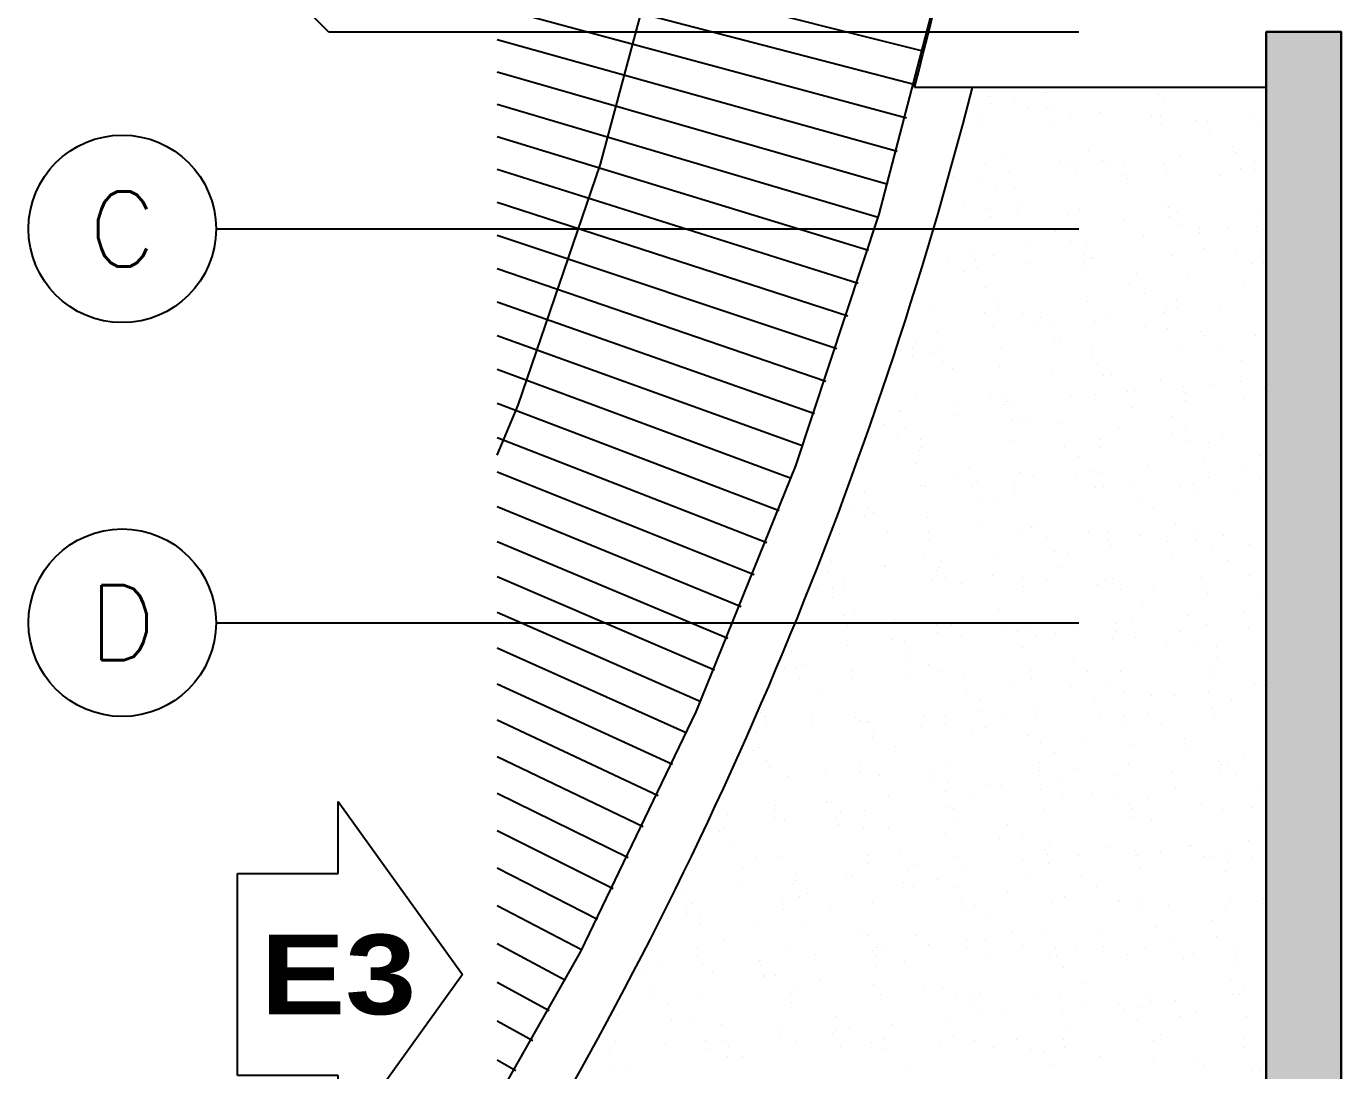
# Model space of a CAD drawing. Header units: millimetres. Extents: x 98 to 155, y -181 to 127.
# Drawn here: x 98.337 to 101.826, y 117.542 to 120.327 of the extents above; entities that cross this region are included whole.
import ezdxf
from ezdxf.enums import TextEntityAlignment as Align
from ezdxf.xclip import XClip

# ---------------------------------------------------------------- set-up
doc = ezdxf.new("R2010")
doc.units = ezdxf.units.MM
doc.header["$LTSCALE"] = 15
doc.header["$XCLIPFRAME"] = 2
for name, pattern in [('ACAD_ISO07W100', [3, 0, -3]), ('CENTER', [2, 1.25, -0.25, 0.25, -0.25]), ('HIDDEN', [0.375, 0.25, -0.125]), ('PHANTOM', [63.5, 31.75, -6.35, 6.35, -6.35, 6.35, -6.35]), ('PHANTOM2', [1.25, 0.625, -0.125, 0.125, -0.125, 0.125, -0.125])]:
    doc.linetypes.add(name, pattern=pattern)
doc.layers.get('0').update_dxf_attribs({"color": 250})
for name, color, linetype in [('A-CORTE', 250, 'CENTER'), ('A-EJES', 250, 'PHANTOM'), ('A-HATCH', 250, 'Continuous'), ('A-MURO BAJO', 250, 'Continuous'), ('A-PROYECCIONES', 250, 'HIDDEN'), ('A_60_HatchEstructuras', 250, 'Continuous'), ('DLP_VERDE', 250, 'Continuous')]:
    doc.layers.add(name, color=color, linetype=linetype)
doc.layers.add('A-MUROS', color=252, linetype='Continuous', lineweight=30)
doc.layers.add('A_20_Estructuras', color=250, linetype='Continuous', lineweight=18)
doc.styles.add('R140', font='ariblk.ttf', dxfattribs={"height": 3.55})
doc.styles.add('R80', font='ARIALN.TTF', dxfattribs={"height": 2.03})
doc.styles.add('ROMANS', font='romans.shx', dxfattribs={"width": 0.8})

# ---------------------------------------------------------------- blocks, each defined once
blk = doc.blocks.new('*U107')
blk.add_line((0.1848, 0.7269), (-0.1848, -0.7269))
blk = doc.blocks.new('A$C9f73720c')
at = {"layer": 'A-MURO BAJO', "ltscale": 0.5}
for p, q in [((35.7117, 135.2749, 0), (35.9166, 136.1902, 0)), ((32.8592, 135.9133, 0), (35.7117, 135.2749, 0))]:
    blk.add_line(p, q, dxfattribs=at)
for radius, start, end in [(10.95, 226.06341, 255.73466), (11.1, 226.53294, 242.9345), (10.95, 242.73219, 250.31592)]:
    blk.add_arc((40.9333, 145.9234, 0), radius, start, end, dxfattribs=at)
at = {"layer": 'A-PROYECCIONES', "linetype": 'Continuous'}
blk.add_arc((40.9333, 145.9234), 10.2, 225.13454, 255.73466, dxfattribs=at)
at = {"layer": 'DLP_VERDE', "linetype": 'Continuous'}
for p, q in [((33.5445, 137.5423), (33.5445, 137.5423)), ((33.5889, 137.5442), (33.5889, 137.5442)), ((33.5299, 137.5033), (33.5299, 137.5033)), ((33.6081, 137.523), (33.6081, 137.523)), ((33.6762, 137.504), (33.6762, 137.504)), ((33.5712, 137.3941), (33.5712, 137.3941)), ((33.7077, 137.3966), (33.7077, 137.3966)), ((33.731, 137.4011), (33.731, 137.4011)), ((33.7754, 137.403), (33.7754, 137.403)), ((33.6327, 137.3662), (33.6327, 137.3662)), ((33.6733, 137.3651), (33.6733, 137.3651)), ((33.779, 137.3669), (33.779, 137.3669)), ((33.5379, 137.2921), (33.5379, 137.2921)), ((33.56, 137.2892), (33.56, 137.2892)), ((33.6195, 137.3158), (33.6195, 137.3158)), ((33.679, 137.2735), (33.679, 137.2735)), ((33.783, 137.2598), (33.783, 137.2598)), ((33.805, 137.2569), (33.805, 137.2569)), ((33.9007, 137.2639), (33.9007, 137.2639)), ((33.9175, 137.2599), (33.9175, 137.2599)), ((33.9619, 137.2619), (33.9619, 137.2619)), ((33.5045, 137.2419), (33.5045, 137.2419)), ((33.5297, 137.2335), (33.5297, 137.2335)), ((33.549, 137.2438), (33.549, 137.2438)), ((33.5921, 137.2374), (33.5921, 137.2374)), ((33.7356, 137.2291), (33.7356, 137.2291)), ((33.7577, 137.2529), (33.7577, 137.2529)), ((33.8663, 137.2324), (33.8663, 137.2324)), ((33.8818, 137.2298), (33.8818, 137.2298)), ((33.924, 137.2413), (33.924, 137.2413)), ((34.028, 137.2276), (34.028, 137.2276)), ((33.4953, 137.202), (33.4953, 137.202)), ((33.8125, 137.1831), (33.8125, 137.1831)), ((34.0936, 137.1312), (34.0936, 137.1312)), ((34.104, 137.1187), (34.104, 137.1187)), ((34.1484, 137.1207), (34.1484, 137.1207)), ((33.5312, 137.0937), (33.5312, 137.0937)), ((33.5466, 137.0932), (33.5466, 137.0932)), ((33.691, 137.1007), (33.691, 137.1007)), ((33.6949, 137.1002), (33.6949, 137.1002)), ((33.7227, 137.1008), (33.7227, 137.1008)), ((33.7355, 137.1027), (33.7355, 137.1027)), ((33.8384, 137.092), (33.8384, 137.092)), ((33.9442, 137.1118), (33.9442, 137.1118)), ((33.9847, 137.0927), (33.9847, 137.0927)), ((34.0592, 137.0997), (34.0592, 137.0997)), ((34.133, 137.0997), (34.133, 137.0997)), ((33.5048, 137.0563), (33.5048, 137.0563)), ((33.6883, 137.0693), (33.6883, 137.0693)), ((34.0055, 137.0504), (34.0055, 137.0504)), ((33.6088, 137.0426), (33.6088, 137.0426)), ((33.6308, 137.0397), (33.6308, 137.0397)), ((33.6346, 137.0201), (33.6346, 137.0201)), ((33.7498, 137.0241), (33.7498, 137.0241)), ((33.8538, 137.0104), (33.8538, 137.0104)), ((33.8759, 137.0075), (33.8759, 137.0075)), ((33.9948, 136.9918), (33.9948, 136.9918)), ((34.0988, 136.9781), (34.0988, 136.9781)), ((34.1209, 136.9752), (34.1209, 136.9752)), ((34.2866, 136.9985), (34.2866, 136.9985)), ((34.2905, 136.9776), (34.2905, 136.9776)), ((34.3349, 136.9795), (34.3349, 136.9795)), ((33.4646, 136.9415), (33.4646, 136.9415)), ((33.5032, 136.9554), (33.5032, 136.9554)), ((33.509, 136.9434), (33.509, 136.9434)), ((33.6495, 136.9561), (33.6495, 136.9561)), ((33.7177, 136.9526), (33.7177, 136.9526)), ((33.7978, 136.9631), (33.7978, 136.9631)), ((33.8775, 136.9595), (33.8775, 136.9595)), ((33.9157, 136.9681), (33.9157, 136.9681)), ((33.922, 136.9615), (33.922, 136.9615)), ((33.9412, 136.9549), (33.9412, 136.9549)), ((34.0875, 136.9556), (34.0875, 136.9556)), ((34.1307, 136.9706), (34.1307, 136.9706)), ((34.2358, 136.9626), (34.2358, 136.9626)), ((34.2399, 136.9595), (34.2399, 136.9595)), ((34.2522, 136.967), (34.2522, 136.967)), ((34.3439, 136.9458), (34.3439, 136.9458)), ((34.3659, 136.9429), (34.3659, 136.9429)), ((34.3793, 136.9544), (34.3793, 136.9544)), ((33.5104, 136.9062), (33.5104, 136.9062)), ((33.5448, 136.9378), (33.5448, 136.9378)), ((33.8813, 136.9366), (33.8813, 136.9366)), ((34.1985, 136.9177), (34.1985, 136.9177)), ((33.8275, 136.8874), (33.8275, 136.8874)), ((33.4566, 136.857), (33.4566, 136.857)), ((34.477, 136.8364), (34.477, 136.8364)), ((34.4796, 136.8658), (34.4796, 136.8658)), ((34.5214, 136.8383), (34.5214, 136.8383)), ((33.4346, 136.8254), (33.4346, 136.8254)), ((33.4567, 136.8225), (33.4567, 136.8225)), ((33.4626, 136.8266), (33.4626, 136.8266)), ((33.5757, 136.8069), (33.5757, 136.8069)), ((33.606, 136.8183), (33.606, 136.8183)), ((33.6955, 136.8023), (33.6955, 136.8023)), ((33.7377, 136.8051), (33.7377, 136.8051)), ((33.7523, 136.819), (33.7523, 136.819)), ((33.9006, 136.826), (33.9006, 136.826)), ((33.9042, 136.8114), (33.9042, 136.8114)), ((34.0441, 136.8178), (34.0441, 136.8178)), ((34.064, 136.8184), (34.064, 136.8184)), ((34.0743, 136.8039), (34.0743, 136.8039)), ((34.1085, 136.8203), (34.1085, 136.8203)), ((34.1087, 136.8354), (34.1087, 136.8354)), ((34.1904, 136.8185), (34.1904, 136.8185)), ((34.3172, 136.8294), (34.3172, 136.8294)), ((34.3386, 136.8255), (34.3386, 136.8255)), ((34.4452, 136.8343), (34.4452, 136.8343)), ((34.4821, 136.8173), (34.4821, 136.8173)), ((33.3668, 136.7747), (33.3668, 136.7747)), ((33.4912, 136.7934), (33.4912, 136.7934)), ((33.6511, 136.8003), (33.6511, 136.8003)), ((33.6797, 136.7932), (33.6797, 136.7932)), ((33.7017, 136.7903), (33.7017, 136.7903)), ((33.7033, 136.7735), (33.7033, 136.7735)), ((33.8207, 136.7746), (33.8207, 136.7746)), ((34.3914, 136.785), (34.3914, 136.785)), ((33.9247, 136.7609), (33.9247, 136.7609)), ((33.9467, 136.758), (33.9467, 136.758)), ((34.0205, 136.7547), (34.0205, 136.7547)), ((34.0657, 136.7423), (34.0657, 136.7423)), ((34.6726, 136.7331), (34.6726, 136.7331)), ((33.6496, 136.7243), (33.6496, 136.7243)), ((34.1697, 136.7286), (34.1697, 136.7286)), ((34.1918, 136.7257), (34.1918, 136.7257)), ((34.3016, 136.7028), (34.3016, 136.7028)), ((34.3107, 136.7101), (34.3107, 136.7101)), ((34.4147, 136.6964), (34.4147, 136.6964)), ((34.6382, 136.7016), (34.6382, 136.7016)), ((34.7079, 136.6972), (34.7079, 136.6972)), ((33.4171, 136.6824), (33.4171, 136.6824)), ((33.5654, 136.6895), (33.5654, 136.6895)), ((33.7089, 136.6812), (33.7089, 136.6812)), ((33.8552, 136.6819), (33.8552, 136.6819)), ((33.9307, 136.6724), (33.9307, 136.6724)), ((34.0034, 136.6889), (34.0034, 136.6889)), ((34.0907, 136.6702), (34.0907, 136.6702)), ((34.1469, 136.6807), (34.1469, 136.6807)), ((34.2505, 136.6772), (34.2505, 136.6772)), ((34.2672, 136.6712), (34.2672, 136.6712)), ((34.2932, 136.6814), (34.2932, 136.6814)), ((34.295, 136.6791), (34.295, 136.6791)), ((34.4368, 136.6935), (34.4368, 136.6935)), ((34.4415, 136.6884), (34.4415, 136.6884)), ((34.5037, 136.6882), (34.5037, 136.6882)), ((34.5558, 136.6778), (34.5558, 136.6778)), ((34.5849, 136.6802), (34.5849, 136.6802)), ((34.6598, 136.6641), (34.6598, 136.6641)), ((34.6635, 136.6952), (34.6635, 136.6952)), ((34.6818, 136.6612), (34.6818, 136.6612)), ((34.7312, 136.6808), (34.7312, 136.6808)), ((33.4246, 136.6411), (33.4246, 136.6411)), ((33.469, 136.6431), (33.469, 136.6431)), ((33.5598, 136.642), (33.5598, 136.642)), ((33.6777, 136.6522), (33.6777, 136.6522)), ((33.8376, 136.6592), (33.8376, 136.6592)), ((33.882, 136.6611), (33.882, 136.6611)), ((33.8963, 136.6409), (33.8963, 136.6409)), ((34.5844, 136.6523), (34.5844, 136.6523)), ((34.8008, 136.6456), (34.8008, 136.6456)), ((33.5254, 136.6105), (33.5254, 136.6105)), ((33.8426, 136.5916), (33.8426, 136.5916)), ((34.2135, 136.622), (34.2135, 136.622)), ((34.8655, 136.6004), (34.8655, 136.6004)), ((33.4015, 136.5897), (33.4015, 136.5897)), ((33.4716, 136.5612), (33.4716, 136.5612)), ((33.5055, 136.576), (33.5055, 136.576)), ((33.5275, 136.5731), (33.5275, 136.5731)), ((33.6465, 136.5574), (33.6465, 136.5574)), ((34.4946, 136.5701), (34.4946, 136.5701)), ((34.8311, 136.5689), (34.8311, 136.5689)), ((33.3737, 136.5447), (33.3737, 136.5447)), ((33.52, 136.5453), (33.52, 136.5453)), ((33.6682, 136.5524), (33.6682, 136.5524)), ((33.7505, 136.5437), (33.7505, 136.5437)), ((33.7726, 136.5408), (33.7726, 136.5408)), ((33.8117, 136.5441), (33.8117, 136.5441)), ((33.8916, 136.5251), (33.8916, 136.5251)), ((33.958, 136.5448), (33.958, 136.5448)), ((34.1063, 136.5518), (34.1063, 136.5518)), ((34.1237, 136.5397), (34.1237, 136.5397)), ((34.2497, 136.5436), (34.2497, 136.5436)), ((34.2772, 136.529), (34.2772, 136.529)), ((34.396, 136.5443), (34.396, 136.5443)), ((34.437, 136.536), (34.437, 136.536)), ((34.4602, 136.5385), (34.4602, 136.5385)), ((34.4815, 136.538), (34.4815, 136.538)), ((34.5443, 136.5513), (34.5443, 136.5513)), ((34.6878, 136.5431), (34.6878, 136.5431)), ((34.6902, 136.5471), (34.6902, 136.5471)), ((34.8341, 136.5437), (34.8341, 136.5437)), ((34.85, 136.554), (34.85, 136.554)), ((34.8944, 136.556), (34.8944, 136.556)), ((34.9823, 136.5508), (34.9823, 136.5508)), ((33.4512, 136.493), (33.4512, 136.493)), ((33.6111, 136.5), (33.6111, 136.5)), ((33.6555, 136.5019), (33.6555, 136.5019)), ((33.7528, 136.5093), (33.7528, 136.5093)), ((33.8642, 136.511), (33.8642, 136.511)), ((33.9956, 136.5114), (33.9956, 136.5114)), ((34.0176, 136.5085), (34.0176, 136.5085)), ((34.0241, 136.518), (34.0241, 136.518)), ((34.0685, 136.5199), (34.0685, 136.5199)), ((34.0893, 136.5082), (34.0893, 136.5082)), ((34.1366, 136.4929), (34.1366, 136.4929)), ((34.4065, 136.4893), (34.4065, 136.4893)), ((34.7774, 136.5196), (34.7774, 136.5196)), ((33.3818, 136.479), (33.3818, 136.479)), ((33.7184, 136.4778), (33.7184, 136.4778)), ((34.0355, 136.4589), (34.0355, 136.4589)), ((34.2406, 136.4792), (34.2406, 136.4792)), ((34.2626, 136.4763), (34.2626, 136.4763)), ((34.3816, 136.4606), (34.3816, 136.4606)), ((35.0585, 136.4677), (35.0585, 136.4677)), ((33.3474, 136.4474), (33.3474, 136.4474)), ((33.6646, 136.4285), (33.6646, 136.4285)), ((34.4856, 136.4469), (34.4856, 136.4469)), ((34.5076, 136.444), (34.5076, 136.444)), ((34.6266, 136.4284), (34.6266, 136.4284)), ((34.6876, 136.4374), (34.6876, 136.4374)), ((35.0241, 136.4362), (35.0241, 136.4362)), ((33.2937, 136.3982), (33.2937, 136.3982)), ((33.333, 136.4158), (33.333, 136.4158)), ((33.4765, 136.4075), (33.4765, 136.4075)), ((33.6228, 136.4082), (33.6228, 136.4082)), ((33.7711, 136.4153), (33.7711, 136.4153)), ((33.9146, 136.407), (33.9146, 136.407)), ((34.0608, 136.4077), (34.0608, 136.4077)), ((34.2091, 136.4147), (34.2091, 136.4147)), ((34.3167, 136.407), (34.3167, 136.407)), ((34.3526, 136.4065), (34.3526, 136.4065)), ((34.4637, 136.3879), (34.4637, 136.3879)), ((34.4989, 136.4072), (34.4989, 136.4072)), ((34.6235, 136.3948), (34.6235, 136.3948)), ((34.6471, 136.4142), (34.6471, 136.4142)), ((34.6532, 136.4058), (34.6532, 136.4058)), ((34.668, 136.3968), (34.668, 136.3968)), ((34.7306, 136.4147), (34.7306, 136.4147)), ((34.7527, 136.4118), (34.7527, 136.4118)), ((34.7906, 136.406), (34.7906, 136.406)), ((34.8717, 136.3961), (34.8717, 136.3961)), ((34.8767, 136.4059), (34.8767, 136.4059)), ((34.9369, 136.4066), (34.9369, 136.4066)), ((34.9704, 136.3869), (34.9704, 136.3869)), ((34.9757, 136.3824), (34.9757, 136.3824)), ((35.0365, 136.4129), (35.0365, 136.4129)), ((35.0809, 136.4148), (35.0809, 136.4148)), ((35.0852, 136.4137), (35.0852, 136.4137)), ((33.3313, 136.3588), (33.3313, 136.3588)), ((33.3534, 136.3559), (33.3534, 136.3559)), ((33.6377, 136.3518), (33.6377, 136.3518)), ((33.7976, 136.3588), (33.7976, 136.3588)), ((33.842, 136.3607), (33.842, 136.3607)), ((33.9457, 136.3766), (33.9457, 136.3766)), ((34.0507, 136.3698), (34.0507, 136.3698)), ((34.2106, 136.3768), (34.2106, 136.3768)), ((34.255, 136.3788), (34.255, 136.3788)), ((34.2823, 136.3755), (34.2823, 136.3755)), ((34.5994, 136.3566), (34.5994, 136.3566)), ((34.9977, 136.3795), (34.9977, 136.3795)), ((35.1167, 136.3638), (35.1167, 136.3638)), ((35.2207, 136.3502), (35.2207, 136.3502)), ((35.2427, 136.3473), (35.2427, 136.3473)), ((33.3846, 136.3407), (33.3846, 136.3407)), ((33.429, 136.3427), (33.429, 136.3427)), ((33.4724, 136.3402), (33.4724, 136.3402)), ((33.5404, 136.3147), (33.5404, 136.3147)), ((33.5748, 136.3463), (33.5748, 136.3463)), ((33.5764, 136.3265), (33.5764, 136.3265)), ((33.5984, 136.3236), (33.5984, 136.3236)), ((33.9113, 136.3451), (33.9113, 136.3451)), ((34.2285, 136.3262), (34.2285, 136.3262)), ((35.2515, 136.335), (35.2515, 136.335)), ((33.4359, 136.2787), (33.4359, 136.2787)), ((33.7174, 136.3079), (33.7174, 136.3079)), ((33.8214, 136.2942), (33.8214, 136.2942)), ((33.8434, 136.2913), (33.8434, 136.2913)), ((33.8576, 136.2958), (33.8576, 136.2958)), ((33.8739, 136.2781), (33.8739, 136.2781)), ((34.312, 136.2776), (34.312, 136.2776)), ((34.8806, 136.3047), (34.8806, 136.3047)), ((35.2171, 136.3035), (35.2171, 136.3035)), ((33.2876, 136.2716), (33.2876, 136.2716)), ((33.4867, 136.2655), (33.4867, 136.2655)), ((33.5794, 136.2704), (33.5794, 136.2704)), ((33.7256, 136.2711), (33.7256, 136.2711)), ((33.9624, 136.2757), (33.9624, 136.2757)), ((34.0174, 136.2699), (34.0174, 136.2699)), ((34.0664, 136.262), (34.0664, 136.262)), ((34.0885, 136.2591), (34.0885, 136.2591)), ((34.1387, 136.2439), (34.1387, 136.2439)), ((34.1637, 136.2706), (34.1637, 136.2706)), ((34.2074, 136.2434), (34.2074, 136.2434)), ((34.4554, 136.2694), (34.4554, 136.2694)), ((34.4752, 136.2428), (34.4752, 136.2428)), ((34.5096, 136.2743), (34.5096, 136.2743)), ((34.6017, 136.2701), (34.6017, 136.2701)), ((34.6502, 136.2467), (34.6502, 136.2467)), ((34.75, 136.2771), (34.75, 136.2771)), ((34.81, 136.2537), (34.81, 136.2537)), ((34.8462, 136.2731), (34.8462, 136.2731)), ((34.8545, 136.2556), (34.8545, 136.2556)), ((34.8935, 136.2689), (34.8935, 136.2689)), ((35.0397, 136.2695), (35.0397, 136.2695)), ((35.0632, 136.2647), (35.0632, 136.2647)), ((35.1633, 136.2543), (35.1633, 136.2543)), ((35.188, 136.2766), (35.188, 136.2766)), ((35.223, 136.2717), (35.223, 136.2717)), ((35.2674, 136.2736), (35.2674, 136.2736)), ((35.3315, 136.2683), (35.3315, 136.2683)), ((33.7678, 136.2136), (33.7678, 136.2136)), ((33.8242, 136.2106), (33.8242, 136.2106)), ((33.9841, 136.2176), (33.9841, 136.2176)), ((34.0285, 136.2195), (34.0285, 136.2195)), ((34.1043, 136.2124), (34.1043, 136.2124)), ((34.2372, 136.2287), (34.2372, 136.2287)), ((34.3115, 136.2297), (34.3115, 136.2297)), ((34.3335, 136.2268), (34.3335, 136.2268)), ((34.3971, 136.2356), (34.3971, 136.2356)), ((34.4415, 136.2376), (34.4415, 136.2376)), ((34.4525, 136.2112), (34.4525, 136.2112)), ((34.7924, 136.2239), (34.7924, 136.2239)), ((33.3969, 136.1832), (33.3969, 136.1832)), ((33.4112, 136.1926), (33.4112, 136.1926)), ((33.5711, 136.1996), (33.5711, 136.1996)), ((33.6155, 136.2015), (33.6155, 136.2015)), ((33.7334, 136.182), (33.7334, 136.182)), ((34.4215, 136.1935), (34.4215, 136.1935)), ((34.5565, 136.1975), (34.5565, 136.1975)), ((34.5785, 136.1946), (34.5785, 136.1946)), ((34.6975, 136.1789), (34.6975, 136.1789)), ((35.4445, 136.2023), (35.4445, 136.2023)), ((33.3624, 136.1517), (33.3624, 136.1517)), ((33.5387, 136.1416), (33.5387, 136.1416)), ((33.9768, 136.141), (33.9768, 136.141)), ((34.0506, 136.1632), (34.0506, 136.1632)), ((34.4148, 136.1405), (34.4148, 136.1405)), ((34.7026, 136.1416), (34.7026, 136.1416)), ((34.8015, 136.1652), (34.8015, 136.1652)), ((34.8235, 136.1623), (34.8235, 136.1623)), ((34.8528, 136.14), (34.8528, 136.14)), ((34.9425, 136.1466), (34.9425, 136.1466)), ((35.0391, 136.1404), (35.0391, 136.1404)), ((35.0735, 136.172), (35.0735, 136.172)), ((35.2909, 136.1395), (35.2909, 136.1395)), ((35.4101, 136.1708), (35.4101, 136.1708)), ((35.6627, 136.1416), (35.6627, 136.1416)), ((33.2442, 136.1339), (33.2442, 136.1339)), ((33.2982, 136.123), (33.2982, 136.123)), ((33.3904, 136.1345), (33.3904, 136.1345)), ((33.4022, 136.1093), (33.4022, 136.1093)), ((33.4242, 136.1064), (33.4242, 136.1064)), ((33.6796, 136.1328), (33.6796, 136.1328)), ((33.6822, 136.1333), (33.6822, 136.1333)), ((33.8285, 136.134), (33.8285, 136.134)), ((34.1202, 136.1328), (34.1202, 136.1328)), ((34.2665, 136.1335), (34.2665, 136.1335)), ((34.3317, 136.1112), (34.3317, 136.1112)), ((34.5583, 136.1323), (34.5583, 136.1323)), ((34.6682, 136.1101), (34.6682, 136.1101)), ((34.7045, 136.133), (34.7045, 136.133)), ((34.8367, 136.1055), (34.8367, 136.1055)), ((34.9963, 136.1318), (34.9963, 136.1318)), ((34.9965, 136.1125), (34.9965, 136.1125)), ((35.041, 136.1144), (35.041, 136.1144)), ((35.0465, 136.133), (35.0465, 136.133)), ((35.0686, 136.1301), (35.0686, 136.1301)), ((35.1426, 136.1324), (35.1426, 136.1324)), ((35.1876, 136.1144), (35.1876, 136.1144)), ((35.2497, 136.1235), (35.2497, 136.1235)), ((35.3563, 136.1216), (35.3563, 136.1216)), ((35.4095, 136.1305), (35.4095, 136.1305)), ((35.4343, 136.1312), (35.4343, 136.1312)), ((35.4539, 136.1325), (35.4539, 136.1325)), ((35.5806, 136.1319), (35.5806, 136.1319)), ((33.3087, 136.1024), (33.3087, 136.1024)), ((33.5432, 136.0907), (33.5432, 136.0907)), ((33.6472, 136.077), (33.6472, 136.077)), ((33.6693, 136.0741), (33.6693, 136.0741)), ((33.9608, 136.0809), (33.9608, 136.0809)), ((34.0107, 136.0695), (34.0107, 136.0695)), ((34.1706, 136.0764), (34.1706, 136.0764)), ((34.215, 136.0784), (34.215, 136.0784)), ((34.2973, 136.0797), (34.2973, 136.0797)), ((34.4237, 136.0875), (34.4237, 136.0875)), ((34.5836, 136.0945), (34.5836, 136.0945)), ((34.628, 136.0964), (34.628, 136.0964)), ((34.9854, 136.0912), (34.9854, 136.0912)), ((35.2916, 136.1007), (35.2916, 136.1007)), ((35.3136, 136.0978), (35.3136, 136.0978)), ((35.4326, 136.0821), (35.4326, 136.0821)), ((35.5366, 136.0684), (35.5366, 136.0684)), ((35.6375, 136.0696), (35.6375, 136.0696)), ((33.3446, 136.0404), (33.3446, 136.0404)), ((33.389, 136.0423), (33.389, 136.0423)), ((33.5898, 136.0505), (33.5898, 136.0505)), ((33.5977, 136.0514), (33.5977, 136.0514)), ((33.7576, 136.0584), (33.7576, 136.0584)), ((33.7883, 136.0585), (33.7883, 136.0585)), ((33.802, 136.0603), (33.802, 136.0603)), ((33.8923, 136.0448), (33.8923, 136.0448)), ((33.9143, 136.0419), (33.9143, 136.0419)), ((33.9264, 136.0493), (33.9264, 136.0493)), ((34.6145, 136.0608), (34.6145, 136.0608)), ((35.2665, 136.0393), (35.2665, 136.0393)), ((35.5586, 136.0655), (35.5586, 136.0655)), ((35.603, 136.0381), (35.603, 136.0381)), ((35.6776, 136.0499), (35.6776, 136.0499)), ((35.7816, 136.0362), (35.7816, 136.0362)), ((35.8037, 136.0333), (35.8037, 136.0333)), ((33.2035, 136.005), (33.2035, 136.005)), ((33.2189, 136.0201), (33.2189, 136.0201)), ((33.5554, 136.019), (33.5554, 136.019)), ((33.6416, 136.0045), (33.6416, 136.0045)), ((33.8726, 136.0001), (33.8726, 136.0001)), ((34.0333, 136.0262), (34.0333, 136.0262)), ((34.0796, 136.0039), (34.0796, 136.0039)), ((34.1373, 136.0125), (34.1373, 136.0125)), ((34.1593, 136.0096), (34.1593, 136.0096)), ((34.2435, 136.0305), (34.2435, 136.0305)), ((34.5176, 136.0034), (34.5176, 136.0034)), ((34.8956, 136.0089), (34.8956, 136.0089)), ((34.9557, 136.0029), (34.9557, 136.0029)), ((35.2321, 136.0077), (35.2321, 136.0077)), ((35.3937, 136.0024), (35.3937, 136.0024)), ((35.8317, 136.0018), (35.8317, 136.0018)), ((35.8492, 136.0004), (35.8492, 136.0004)), ((33.347, 135.9968), (33.347, 135.9968)), ((33.4933, 135.9974), (33.4933, 135.9974)), ((33.5017, 135.9697), (33.5017, 135.9697)), ((33.785, 135.9962), (33.785, 135.9962)), ((33.9313, 135.9969), (33.9313, 135.9969)), ((34.2231, 135.9957), (34.2231, 135.9957)), ((34.2783, 135.994), (34.2783, 135.994)), ((34.3693, 135.9964), (34.3693, 135.9964)), ((34.3823, 135.9803), (34.3823, 135.9803)), ((34.4044, 135.9774), (34.4044, 135.9774)), ((34.5247, 135.9785), (34.5247, 135.9785)), ((34.6611, 135.9952), (34.6611, 135.9952)), ((34.8074, 135.9959), (34.8074, 135.9959)), ((34.8612, 135.9774), (34.8612, 135.9774)), ((35.0232, 135.9643), (35.0232, 135.9643)), ((35.0991, 135.9947), (35.0991, 135.9947)), ((35.183, 135.9713), (35.183, 135.9713)), ((35.2275, 135.9733), (35.2275, 135.9733)), ((35.2454, 135.9953), (35.2454, 135.9953)), ((35.4362, 135.9824), (35.4362, 135.9824)), ((35.5372, 135.9941), (35.5372, 135.9941)), ((35.5493, 135.9889), (35.5493, 135.9889)), ((35.596, 135.9894), (35.596, 135.9894)), ((35.6404, 135.9913), (35.6404, 135.9913)), ((35.6834, 135.9948), (35.6834, 135.9948)), ((34.1537, 135.9482), (34.1537, 135.9482)), ((34.3571, 135.9353), (34.3571, 135.9353)), ((34.4015, 135.9372), (34.4015, 135.9372)), ((34.4903, 135.947), (34.4903, 135.947)), ((34.5233, 135.9617), (34.5233, 135.9617)), ((34.6102, 135.9463), (34.6102, 135.9463)), ((34.6273, 135.948), (34.6273, 135.948)), ((34.6494, 135.9451), (34.6494, 135.9451)), ((34.7684, 135.9294), (34.7684, 135.9294)), ((34.7701, 135.9533), (34.7701, 135.9533)), ((34.8145, 135.9552), (34.8145, 135.9552)), ((35.1784, 135.9585), (35.1784, 135.9585)), ((35.8304, 135.9369), (35.8304, 135.9369)), ((33.5311, 135.8992), (33.5311, 135.8992)), ((33.5755, 135.9011), (33.5755, 135.9011)), ((33.7828, 135.9178), (33.7828, 135.9178)), ((33.7842, 135.9102), (33.7842, 135.9102)), ((33.9441, 135.9172), (33.9441, 135.9172)), ((33.9885, 135.9192), (33.9885, 135.9192)), ((34.1193, 135.9166), (34.1193, 135.9166)), ((34.1972, 135.9283), (34.1972, 135.9283)), ((34.4365, 135.8978), (34.4365, 135.8978)), ((34.8074, 135.9281), (34.8074, 135.9281)), ((34.8724, 135.9158), (34.8724, 135.9158)), ((34.8944, 135.9129), (34.8944, 135.9129)), ((35.0134, 135.8972), (35.0134, 135.8972)), ((35.4595, 135.9066), (35.4595, 135.9066)), ((35.796, 135.9054), (35.796, 135.9054)), ((33.1581, 135.8609), (33.1581, 135.8609)), ((33.1625, 135.8831), (33.1625, 135.8831)), ((33.228, 135.8921), (33.228, 135.8921)), ((33.2501, 135.8892), (33.2501, 135.8892)), ((33.3064, 135.8679), (33.3064, 135.8679)), ((33.3691, 135.8735), (33.3691, 135.8735)), ((33.3712, 135.8922), (33.3712, 135.8922)), ((33.4119, 135.8874), (33.4119, 135.8874)), ((33.4498, 135.8597), (33.4498, 135.8597)), ((33.4731, 135.8598), (33.4731, 135.8598)), ((33.5961, 135.8603), (33.5961, 135.8603)), ((33.7444, 135.8674), (33.7444, 135.8674)), ((33.7484, 135.8863), (33.7484, 135.8863)), ((33.8879, 135.8591), (33.8879, 135.8591)), ((34.0341, 135.8598), (34.0341, 135.8598)), ((34.0656, 135.8674), (34.0656, 135.8674)), ((34.1824, 135.8668), (34.1824, 135.8668)), ((34.4722, 135.8593), (34.4722, 135.8593)), ((34.6205, 135.8663), (34.6205, 135.8663)), ((34.9102, 135.8587), (34.9102, 135.8587)), ((35.0585, 135.8658), (35.0585, 135.8658)), ((35.0886, 135.8762), (35.0886, 135.8762)), ((35.1174, 135.8835), (35.1174, 135.8835)), ((35.1394, 135.8806), (35.1394, 135.8806)), ((35.2584, 135.8649), (35.2584, 135.8649)), ((35.4251, 135.875), (35.4251, 135.875)), ((35.4965, 135.8653), (35.4965, 135.8653)), ((33.3775, 135.8559), (33.3775, 135.8559)), ((33.4951, 135.8569), (33.4951, 135.8569)), ((33.6141, 135.8413), (33.6141, 135.8413)), ((33.6947, 135.837), (33.6947, 135.837)), ((33.7181, 135.8276), (33.7181, 135.8276)), ((33.7401, 135.8247), (33.7401, 135.8247)), ((34.3259, 135.8586), (34.3259, 135.8586)), ((34.7176, 135.8458), (34.7176, 135.8458)), ((34.7639, 135.8581), (34.7639, 135.8581)), ((35.0542, 135.8447), (35.0542, 135.8447)), ((35.202, 135.8575), (35.202, 135.8575)), ((35.3482, 135.8582), (35.3482, 135.8582)), ((35.3624, 135.8512), (35.3624, 135.8512)), ((35.3695, 135.8302), (35.3695, 135.8302)), ((35.3713, 135.8258), (35.3713, 135.8258)), ((35.3845, 135.8483), (35.3845, 135.8483)), ((35.414, 135.8321), (35.414, 135.8321)), ((35.5035, 135.8327), (35.5035, 135.8327)), ((35.6227, 135.8412), (35.6227, 135.8412)), ((35.64, 135.857), (35.64, 135.857)), ((35.7423, 135.8562), (35.7423, 135.8562)), ((35.7825, 135.8482), (35.7825, 135.8482)), ((35.7863, 135.8577), (35.7863, 135.8577)), ((35.8269, 135.8501), (35.8269, 135.8501)), ((33.8591, 135.809), (33.8591, 135.809)), ((33.9631, 135.7953), (33.9631, 135.7953)), ((33.9852, 135.7924), (33.9852, 135.7924)), ((34.3467, 135.8155), (34.3467, 135.8155)), ((34.5436, 135.7941), (34.5436, 135.7941)), ((34.588, 135.796), (34.588, 135.796)), ((34.6832, 135.8143), (34.6832, 135.8143)), ((34.7967, 135.8051), (34.7967, 135.8051)), ((34.9566, 135.8121), (34.9566, 135.8121)), ((35.0004, 135.7954), (35.0004, 135.7954)), ((35.001, 135.8141), (35.001, 135.8141)), ((35.2097, 135.8232), (35.2097, 135.8232)), ((35.6075, 135.819), (35.6075, 135.819)), ((35.6295, 135.8161), (35.6295, 135.8161)), ((35.7485, 135.8004), (35.7485, 135.8004)), ((33.6049, 135.7547), (33.6049, 135.7547)), ((33.7176, 135.758), (33.7176, 135.758)), ((33.762, 135.76), (33.762, 135.76)), ((33.9707, 135.7691), (33.9707, 135.7691)), ((33.9758, 135.7851), (33.9758, 135.7851)), ((34.1042, 135.7768), (34.1042, 135.7768)), ((34.1306, 135.7761), (34.1306, 135.7761)), ((34.175, 135.778), (34.175, 135.778)), ((34.2082, 135.7631), (34.2082, 135.7631)), ((34.2302, 135.7602), (34.2302, 135.7602)), ((34.3123, 135.7839), (34.3123, 135.7839)), ((34.3837, 135.7871), (34.3837, 135.7871)), ((34.6295, 135.7651), (34.6295, 135.7651)), ((35.6525, 135.7739), (35.6525, 135.7739)), ((33.8472, 135.7303), (33.8472, 135.7303)), ((33.9414, 135.7536), (33.9414, 135.7536)), ((33.9907, 135.722), (33.9907, 135.722)), ((34.137, 135.7227), (34.137, 135.7227)), ((34.2586, 135.7347), (34.2586, 135.7347)), ((34.2853, 135.7297), (34.2853, 135.7297)), ((34.3492, 135.7445), (34.3492, 135.7445)), ((34.4287, 135.7215), (34.4287, 135.7215)), ((34.4532, 135.7308), (34.4532, 135.7308)), ((34.4752, 135.7279), (34.4752, 135.7279)), ((34.575, 135.7222), (34.575, 135.7222)), ((34.7233, 135.7292), (34.7233, 135.7292)), ((34.8668, 135.721), (34.8668, 135.721)), ((35.0131, 135.7216), (35.0131, 135.7216)), ((35.1613, 135.7287), (35.1613, 135.7287)), ((35.2815, 135.7435), (35.2815, 135.7435)), ((35.3048, 135.7204), (35.3048, 135.7204)), ((35.4511, 135.7211), (35.4511, 135.7211)), ((35.5994, 135.7281), (35.5994, 135.7281)), ((35.6181, 135.7424), (35.6181, 135.7424)), ((35.7428, 135.7199), (35.7428, 135.7199)), ((33.8876, 135.7043), (33.8876, 135.7043)), ((34.5942, 135.7122), (34.5942, 135.7122)), ((34.6982, 135.6986), (34.6982, 135.6986)), ((34.7202, 135.6957), (34.7202, 135.6957)), ((34.9106, 135.7131), (34.9106, 135.7131)), ((35.2471, 135.712), (35.2471, 135.712)), ((35.556, 135.689), (35.556, 135.689)), ((35.5643, 135.6931), (35.5643, 135.6931)), ((35.6005, 135.6909), (35.6005, 135.6909)), ((34.1688, 135.6524), (34.1688, 135.6524)), ((34.5053, 135.6512), (34.5053, 135.6512)), ((34.5397, 135.6828), (34.5397, 135.6828)), ((34.7301, 135.6529), (34.7301, 135.6529)), ((34.7745, 135.6549), (34.7745, 135.6549)), ((34.8392, 135.68), (34.8392, 135.68)), ((34.8762, 135.6816), (34.8762, 135.6816)), ((34.9432, 135.6663), (34.9432, 135.6663)), ((34.9653, 135.6634), (34.9653, 135.6634)), ((34.9832, 135.664), (34.9832, 135.664)), ((35.1431, 135.6709), (35.1431, 135.6709)), ((35.1875, 135.6729), (35.1875, 135.6729)), ((35.1934, 135.6627), (35.1934, 135.6627)), ((35.3962, 135.682), (35.3962, 135.682)), ((34.1572, 135.6279), (34.1572, 135.6279)), ((34.3171, 135.6349), (34.3171, 135.6349)), ((34.3615, 135.6368), (34.3615, 135.6368)), ((34.5702, 135.6459), (34.5702, 135.6459)), ((34.8225, 135.6324), (34.8225, 135.6324)), ((35.0843, 135.6477), (35.0843, 135.6477)), ((35.1883, 135.634), (35.1883, 135.634)), ((35.2103, 135.6311), (35.2103, 135.6311)), ((35.3293, 135.6155), (35.3293, 135.6155)), ((34.3881, 135.5926), (34.3881, 135.5926)), ((34.4515, 135.602), (34.4515, 135.602)), ((34.5316, 135.5844), (34.5316, 135.5844)), ((34.6779, 135.5851), (34.6779, 135.5851)), ((34.8261, 135.5921), (34.8261, 135.5921)), ((34.9696, 135.5839), (34.9696, 135.5839)), ((35.1036, 135.5805), (35.1036, 135.5805)), ((35.1159, 135.5845), (35.1159, 135.5845)), ((35.2642, 135.5916), (35.2642, 135.5916)), ((35.4076, 135.5833), (35.4076, 135.5833)), ((35.4333, 135.6018), (35.4333, 135.6018)), ((35.4553, 135.5989), (35.4553, 135.5989)), ((35.4745, 135.6108), (35.4745, 135.6108)), ((35.5539, 135.584), (35.5539, 135.584)), ((35.5743, 135.5832), (35.5743, 135.5832)), ((35.7022, 135.591), (35.7022, 135.591)), ((34.7327, 135.5501), (34.7327, 135.5501)), ((35.0692, 135.5489), (35.0692, 135.5489)), ((35.4401, 135.5793), (35.4401, 135.5793)), ((35.6783, 135.5695), (35.6783, 135.5695)), ((35.7004, 135.5666), (35.7004, 135.5666)), ((35.7425, 135.5478), (35.7425, 135.5478)), ((35.7573, 135.5604), (35.7573, 135.5604)), ((34.6983, 135.5186), (34.6983, 135.5186)), ((34.9166, 135.5117), (34.9166, 135.5117)), ((34.961, 135.5137), (34.961, 135.5137)), ((35.1697, 135.5228), (35.1697, 135.5228)), ((35.3296, 135.5298), (35.3296, 135.5298)), ((35.374, 135.5317), (35.374, 135.5317)), ((35.3864, 135.53), (35.3864, 135.53)), ((35.5827, 135.5408), (35.5827, 135.5408)), ((34.7567, 135.5048), (34.7567, 135.5048)), ((35.0154, 135.4997), (35.0154, 135.4997)), ((35.6675, 135.4781), (35.6675, 135.4781)), ((34.929, 135.455), (34.929, 135.455)), ((35.0725, 135.4468), (35.0725, 135.4468)), ((35.2187, 135.4474), (35.2187, 135.4474)), ((35.2966, 135.4478), (35.2966, 135.4478)), ((35.367, 135.4545), (35.367, 135.4545)), ((35.5105, 135.4462), (35.5105, 135.4462)), ((35.6331, 135.4466), (35.6331, 135.4466)), ((35.6568, 135.4469), (35.6568, 135.4469)), ((35.2622, 135.4162), (35.2622, 135.4162)), ((35.2591, 135.3846), (35.2591, 135.3846)), ((35.2812, 135.3817), (35.2812, 135.3817)), ((35.3562, 135.3816), (35.3562, 135.3816)), ((35.5161, 135.3886), (35.5161, 135.3886)), ((35.5605, 135.3905), (35.5605, 135.3905)), ((35.5793, 135.3973), (35.5793, 135.3973)), ((35.4002, 135.366), (35.4002, 135.366)), ((35.5042, 135.3523), (35.5042, 135.3523)), ((35.5262, 135.3494), (35.5262, 135.3494)), ((35.6133, 135.3091), (35.6133, 135.3091)), ((35.6452, 135.3338), (35.6452, 135.3338))]:
    blk.add_line(p, q, dxfattribs=at)
at = {"layer": 'DLP_VERDE'}
for p, q in [((35.7118, 135.2748), (35.8827, 136.039)), ((32.8591, 135.9134), (35.7118, 135.2748))]:
    blk.add_line(p, q, dxfattribs=at)
blk.add_arc((40.9333, 145.9234), 11.1, 226.53294, 242.9345, dxfattribs=at)
at = {"layer": 'A-HATCH'}
for p, rotation in [((33.9062, 138.5302, 0), 330.7199999999658), ((33.9684, 138.4715, 0), 331.1999999999658), ((34.0311, 138.4135, 0), 331.6799999999656), ((34.0943, 138.3559, 0), 332.1599999999656), ((34.1579, 138.2989, 0), 332.6399999999655), ((34.222, 138.2424, 0), 333.1199999999656), ((34.2866, 138.1864, 0), 333.5999999999657), ((34.3516, 138.131, 0), 334.0799999999658), ((34.4172, 138.0761, 0), 334.5599999999656), ((34.4831, 138.0218, 0), 335.0399999999655), ((34.5495, 137.9681, 0), 335.5199999999654), ((34.6164, 137.9149, 0), 335.9999999999655), ((34.6837, 137.8622, 0), 336.4799999999655), ((34.7515, 137.8102, 0), 336.9599999999655), ((34.8197, 137.7587, 0), 337.4399999999654), ((34.8883, 137.7077, 0), 337.9199999999654), ((34.9573, 137.6574, 0), 338.3999999999652), ((35.0268, 137.6076, 0), 338.8799999999652), ((35.0966, 137.5584, 0), 339.359999999965), ((35.1669, 137.5098, 0), 339.839999999965), ((35.2376, 137.4618, 0), 340.3199999999651), ((35.3087, 137.4144, 0), 340.799999999965), ((35.3802, 137.3676, 0), 341.2799999999649), ((35.4521, 137.3213, 0), 341.7599999999647), ((35.5243, 137.2757, 0), 342.2399999999646), ((35.597, 137.2307, 0), 342.7199999999646), ((35.67, 137.1863, 0), 343.1999999999646), ((35.7433, 137.1425, 0), 343.6799999999645), ((35.8171, 137.0993, 0), 344.1599999999644), ((35.8912, 137.0568, 0), 344.6399999999643), ((35.9656, 137.0149, 0), 345.1199999999644), ((36.0405, 136.9736, 0), 345.5999999999644), ((36.1156, 136.9329, 0), 346.0799999999643), ((36.1911, 136.8928, 0), 346.5599999999644), ((36.2669, 136.8534, 0), 347.0399999999644), ((36.3431, 136.8147, 0), 347.5199999999643)]:
    blk.add_blockref('*U107', p, dxfattribs=dict(at, rotation=rotation))
at = {"style": 'R80'}
for height, rotation, p in [(0.09, 0.009, (39.554, 141.0046, 0)), (0.09, 0.009, (45.7984, 139.3226, 0)), (0.09, 0.009, (50.4634, 135.3578, 0)), (0.09, 0.009, (41.9784, 129.0436, 0)), (0.09, 0.009, (37.8409, 128.6089, 0)), (0.09, 0.009, (35.483, 116.3582, 0)), (0.09, 0.009, (63.0395, 116.3253, 0)), (0.09, 0.009, (38.5607, 113.6321, 0)), (0.09, 0.009, (45.1292, 84.3757, 0)), (0.09, 0.009, (43.9111, 83.9335, 0)), (0.09, 0.009, (43.1485, 83.401, 0)), (0.09, 0.009, (28.0067, 80.1071, 0)), (0.09, 0.009, (44.3753, 79.9046, 0)), (0.09, 0.009, (55.151, 79.2173, 0)), (0.09, 0.009, (38.2608, 76.0049)), (0.09, 0.009, (39.0036, 75.5558)), (0.09, 0.009, (27.5137, 75.2133, 0)), (0.09, 0.009, (27.5137, 75.2133, 0)), (0.09, 0.009, (39.8519, 75.1543)), (0.09, 0.009, (25.3599, 70.2709, 0)), (0.09, 0.009, (32.1646, 69.192, 0)), (0.09, 0.009, (32.1646, 69.192, 0)), (0.09, 0.009, (26.9947, 68.6392, 0)), (0.09, 0.009, (59.8504, 67.3859, 0)), (0.09, 0.009, (24.839, 65.5107, 0)), (0.09, 0.009, (24.839, 65.5107, 0)), (0.09, 0.009, (33.5008, 60.261, 0)), (0.09, 0.009, (33.5008, 60.261, 0)), (0.09, 347.3908, (17.1069, 59.2726, 0)), (0.09, 0.009, (26.4708, 59.2035, 0)), (0.09, 0.009, (26.4708, 59.2035, 0)), (0.09, 0.009, (23.1216, 58.7685, 0)), (0.09, 0.009, (23.1216, 58.7685, 0)), (0.09, 0.009, (27.6632, 55.3959, 0)), (0.09, 0.009, (27.6632, 55.3959, 0)), (0.09, 0.009, (22.2239, 54.9818, 0)), (0.09, 0.009, (22.2239, 54.9818, 0)), (0.09, 0.009, (65.7174, 53.5803, 0)), (0.09, 0.009, (38.377, 51.7166, 0)), (0.09, 0.009, (38.377, 51.7166, 0)), (0.09, 0.009, (21.0294, 51.3767, 0)), (0.09, 0.009, (21.0294, 51.3767, 0)), (0.09, 0.009, (29.4091, 50.8876, 0)), (0.09, 0.009, (29.4091, 50.8876, 0)), (0.09, 0.009, (22.5184, 48.0808, 0)), (0.09, 0.009, (22.5184, 48.0808, 0)), (0.09, 0.009, (32.8305, 47.9478, 0)), (0.09, 0.009, (38.6414, 47.9238, 0)), (0.09, 1.5576, (45.5013, 47.0033, 0)), (0.09, 1.5576, (45.5013, 47.0033, 0)), (0.09, 1.5576, (42.9613, 45.8781, 0)), (0.09, 0.009, (31.2252, 43.4352, 0)), (0.09, 0.009, (31.2252, 43.4352, 0)), (0.09, 0.009, (24.8291, 43.3056, 0)), (0.09, 0.009, (24.8291, 43.3056, 0)), (0.09, 0.009, (28.8684, 42.6092, 0)), (0.09, 0.009, (28.8684, 42.6092, 0)), (0.09, 0.009, (46.0815, 42.4048, 0)), (0.09, 0.009, (19.0307, 42.0559, 0)), (0.09, 0.009, (19.0307, 42.0559, 0)), (0.09, 0.009, (70.9067, 41.0329, 0)), (0.09, 0.009, (22.7765, 38.7407, 0)), (0.09, 0.009, (22.7765, 38.7407, 0)), (0.09, 0.009, (17.8952, 37.4624, 0)), (0.09, 0.009, (17.8952, 37.4624, 0)), (0.09, 0.009, (25.8226, 33.2142, 0)), (0.09, 0.009, (21.5027, 31.2754, 0)), (0.1403, 0.009, (43.0178, 29.8778, 0)), (0.09, 0.009, (24.3978, 29.2659, 0)), (0.09, 0.009, (49.7565, 29.0287, 0)), (0.09, 0.009, (16.51, 28.4123, 0)), (0.09, 0.009, (16.51, 28.4123, 0)), (0.09, 0.009, (40.7946, 24.893, 0)), (0.09, 0.009, (18.1268, 23.6374, 0)), (0.09, 0.009, (20.346, 20.3291, 0)), (0.09, 0.009, (38.3365, 19.4632, 0)), (0.09, 0.009, (18.2869, 15.9828, 0)), (0.09, 0.009, (36.6694, 12.5977, 0)), (0.09, 337.7998, (24.7536, 11.2334, 0)), (0.09, 0.009, (33.5928, 10.3508, 0)), (0.09, 337.7998, (21.6109, 10.1247, 0)), (0.09, 337.7998, (16.5605, 9.5998, 0)), (0.09, 337.7998, (29.9414, 8.9534, 0)), (0.09, 337.7998, (31.6402, 7.9561, 0)), (0.09, 337.7998, (26.736, 7.7966, 0)), (0.09, 337.7998, (32.0288, 7.0232, 0)), (0.09, 0.009, (23.3239, 5.5763, 0)), (0.09, 0.009, (16.5347, 5.5678, 0)), (0.09, 0.009, (34.4718, 3.6379, 0))]:
    blk.add_attdef('N.P.T.+0.00', text='', height=height, rotation=rotation, dxfattribs=at).set_placement(p, align=Align.MIDDLE_CENTER)
for p in [(49.9263, 138.2431, 0), (56.6904, 136.252, 0), (60.5336, 135.5237, 0), (42.6322, 135.1839), (58.3591, 133.6514, 0), (46.2516, 126.9171), (67.6439, 125.1529), (62.2762, 107.4327), (41.3341, 103.0918, 0), (58.4477, 100.4887, -0.2526), (35.1548, 97.8545, 0), (58.3053, 94.9071, 0), (31.2618, 93.9445, 0), (38.1161, 91.318), (54.6279, 88.218, 0), (17.9393, 86.8861, 0), (34.7444, 85.6148, 0), (54.6869, 83.8861, 0), (35.5048, 81.4636, 0), (34.6534, 76.9929, 0), (59.6668, 73.2509), (40.4113, 65.8421, 0), (43.5611, 65.2125, 0), (64.4681, 61.3857), (43.9111, 51.4927, 0), (32.9744, 51.0828, 0), (48.0327, 50.0735, 0), (69.3242, 50.0814, 0), (52.9599, 39.4701, 0), (74.4159, 35.7467, 0)]:
    blk.add_attdef('N.P.T.+0.00', text='', height=0.2109, dxfattribs=at).set_placement(p, align=Align.MIDDLE_CENTER)
blk = doc.blocks.new('ESTRUC_P1')
at = {"layer": 'A_60_HatchEstructuras'}
h = blk.add_hatch(color=256, dxfattribs=at)
h.dxf.hatch_style = 1
h.paths.add_polyline_path([(7.5001, -6.85), (4.65, -6.85), (4.65, -4.3), (4.5, -4.3), (4.5, -6.85), (1.75, -6.85), (1.75, -6.25), (1.6, -6.25), (1.6, -6.85), (-1.15, -6.85), (-1.15, -2.8), (-1.35, -2.8), (-1.35, -11.05), (-1.15, -11.05), (-1.15, -7), (1.6, -7), (1.6, -7.6), (1.75, -7.6), (1.75, -7), (4.5, -7), (4.5, -9.55), (4.65, -9.55), (4.65, -7), (7.5001, -7)])
h.paths.add_polyline_path([(3.3, -4.45), (3.75, -4.45), (3.75, -4.3), (1.6, -4.3), (1.6, -5.5), (1.7468, -5.5), (1.75, -5.5), (1.75, -4.45), (3.1, -4.45), (3.1, -6.05), (3.3, -6.05)], flags=17)
h.paths.add_polyline_path([(3.3, -7.8), (3.1, -7.8), (3.1, -9.4), (1.75, -9.4), (1.75, -8.35), (1.6, -8.35), (1.6, -9.55), (3.75, -9.55), (3.75, -9.4), (3.3, -9.4)], flags=17)
at = {"layer": 'A_20_Estructuras'}
blk.add_lwpolyline([(7.5001, -6.85), (4.65, -6.85), (4.65, -4.3), (4.5, -4.3), (4.5, -6.85), (1.75, -6.85), (1.75, -6.25), (1.6, -6.25), (1.6, -6.85), (-1.15, -6.85), (-1.15, -2.8), (-1.35, -2.8), (-1.35, -11.05), (-1.15, -11.05), (-1.15, -7), (1.6, -7), (1.6, -7.6), (1.75, -7.6), (1.75, -7), (4.5, -7), (4.5, -9.55), (4.65, -9.55), (4.65, -7), (7.5001, -7)], close=True, dxfattribs=at)
blk = doc.blocks.new('*U100')
blk.add_lwpolyline([(-4.5, 4.5), (0, 4.5), (0, 7.714), (5.54, 0), (0, -7.714), (0, -4.5), (-4.5, -4.5)], close=True)
at = {"linetype": 'Continuous', "style": 'R140'}
blk.add_attdef('ELEVACION', text='', height=3.55, dxfattribs=at).set_placement((0, 0.002), align=Align.MIDDLE_CENTER)
blk = doc.blocks.new('Cortes-Elev.')
at = {"layer": 'A-CORTE', "linetype": 'CENTER', "ltscale": 0.5, "xscale": 0.05980032655866058, "yscale": 0.05980032655866058, "zscale": 0.05980032655866058}
blk.add_blockref('*U100', (-2.474, 30.7375), dxfattribs=at).add_auto_attribs({'ELEVACION': 'E3'})
blk = doc.blocks.new('Ejes_Torre C 1var')
at = {"layer": 'A-EJES', "linetype": 'PHANTOM2', "ltscale": 0.5}
blk.add_line((-2.5, 11.05), (-2.8732, 11.4232), dxfattribs=at)
for points in [[(-2.5, 11.05), (-0.5, 11.05)], [(-2.8, 10.525), (-0.5, 10.525)], [(-2.8, 9.475), (-0.5, 9.475)]]:
    blk.add_lwpolyline(points, dxfattribs=at)
at = {"layer": 'A-EJES', "linetype": 'Continuous'}
for centre in [(-3.05, 10.525), (-3.05, 9.475)]:
    blk.add_circle(centre, 0.25, dxfattribs=at)
at = {"layer": 'A-EJES', "linetype": 'Continuous', "style": 'ROMANS'}
for s, p in [('C', (-3.05, 10.525)), ('D', (-3.05, 9.475))]:
    blk.add_text(s, height=0.2, dxfattribs=at).set_placement(p, align=Align.MIDDLE_CENTER)

msp = doc.modelspace()

# ---------------------------------------------------------------- block references
at = {"linetype": 'ACAD_ISO07W100', "ltscale": 5}
ref = msp.add_blockref('A$C9f73720c', (241.452, 114.8591), dxfattribs=dict(at, rotation=102.6156181418625))
XClip(ref).set_block_clipping_path([(22.1542253106, 140.4101169162), (10.3600901397, 87.7136669306), (29.6608346476, 83.3939150368), (41.4549698184, 136.0903650224)])

# ---------------------------------------------------------------- next in the draw order: linework, layer by layer
at = {"layer": 'A-MUROS'}
msp.add_lwpolyline([(104.5932, 116.2616), (101.8432, 116.2616), (101.8432, 120.3116), (101.6432, 120.3116), (101.6432, 112.0616), (101.8432, 112.0616), (101.8432, 116.1116), (104.5932, 116.1116)], dxfattribs=at)

# ---------------------------------------------------------------- next in the draw order: block references
msp.add_blockref('ESTRUC_P1', (102.9932, 123.1113))
at = {"layer": 'A-CORTE'}
msp.add_blockref('Cortes-Elev.', (101.6432, 87.0616), dxfattribs=at)
at = {"layer": 'A-MUROS'}
msp.add_blockref('Ejes_Torre C 1var', (101.6432, 109.2616), dxfattribs=at)

doc.saveas('drawing.dxf')
